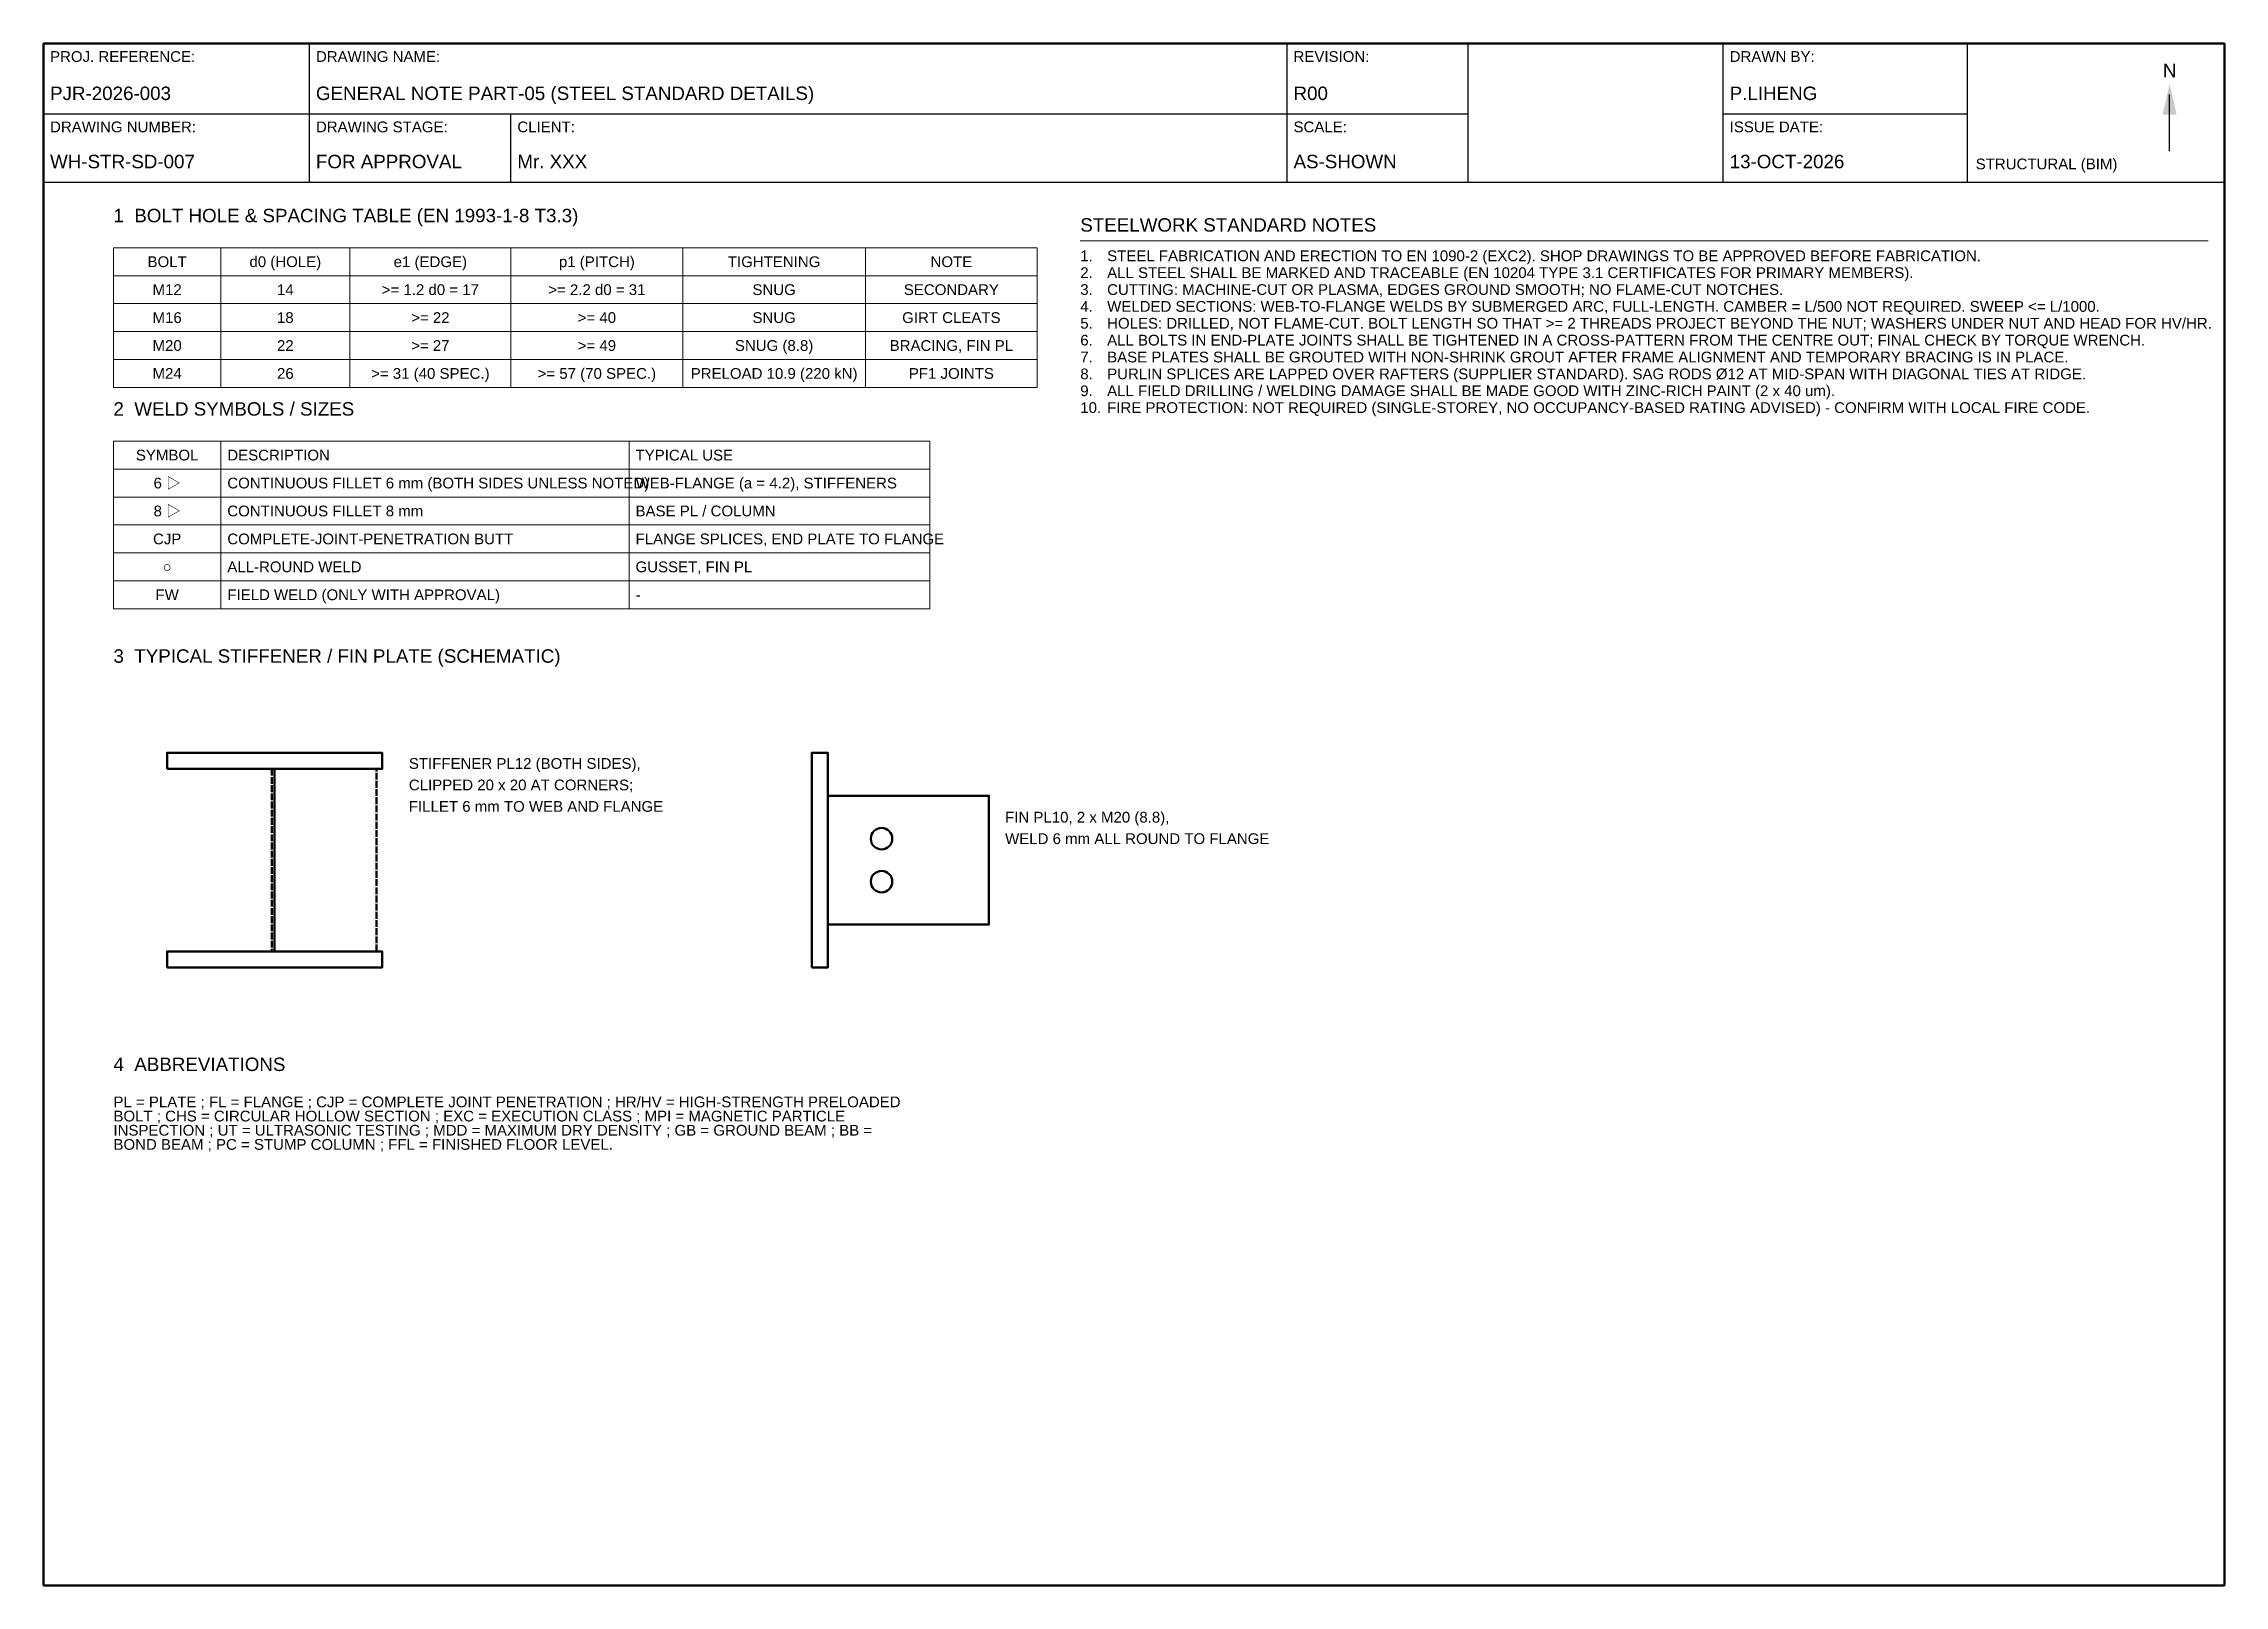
# Model space of a CAD drawing. Header units: millimetres. Extents: x 7 to 413, y 5 to 292.
import ezdxf
from ezdxf.enums import TextEntityAlignment as Align

# ---------------------------------------------------------------- set-up
doc = ezdxf.new("R2010")
doc.units = ezdxf.units.MM
doc.linetypes.add('DASHED', pattern=[1.524, 1.27, -0.254])
for name, color, linetype, lineweight in [('S-ANNO-TABLE', 7, 'Continuous', 18), ('S-ANNO-TEXT', 7, 'Continuous', 18), ('S-STEEL-OUTLINE', 7, 'Continuous', 50), ('S-TBLK-BORDER', 7, 'Continuous', 50), ('S-TBLK-LINE', 7, 'Continuous', 25), ('S-TBLK-TEXT', 7, 'Continuous', 18)]:
    doc.layers.add(name, color=color, linetype=linetype, lineweight=lineweight)
doc.styles.add('TEXT_2.0', font='arial.ttf')
doc.styles.add('TEXT_2.5', font='arial.ttf')

# ---------------------------------------------------------------- blocks, each defined once
blk = doc.blocks.new('STR_TITLEBLOCK_A3')
at = {"layer": 'S-TBLK-BORDER'}
blk.add_lwpolyline([(7, 5), (413, 5), (413, 292), (7, 292)], close=True, dxfattribs=at)
at = {"layer": 'S-TBLK-LINE'}
for p, q in [((56.5, 266.2), (56.5, 292)), ((238.5, 266.2), (238.5, 292)), ((272.2, 266.2), (272.2, 292)), ((319.7, 266.2), (319.7, 292)), ((365.2, 266.2), (365.2, 292)), ((402.8, 272), (402.8, 282.5)), ((7, 278.9), (272.2, 278.9)), ((94, 266.2), (94, 278.9)), ((319.7, 278.9), (365.2, 278.9)), ((7, 266.2), (413, 266.2))]:
    blk.add_line(p, q, dxfattribs=at)
blk.add_solid([(401.5, 278.8), (404.1, 278.8), (402.8, 284.5)], dxfattribs=at)
at = {"layer": 'S-TBLK-TEXT', "color": 8, "style": 'TEXT_2.0'}
for s, p in [('PROJ. REFERENCE:', (8.2, 288.6)), ('DRAWING NAME:', (57.7, 288.6)), ('REVISION:', (239.7, 288.6)), ('DRAWN BY:', (320.9, 288.6)), ('DRAWING NUMBER:', (8.2, 275.5)), ('DRAWING STAGE:', (57.7, 275.5)), ('CLIENT:', (95.2, 275.5)), ('SCALE:', (239.7, 275.5)), ('ISSUE DATE:', (320.9, 275.5))]:
    blk.add_text(s, height=2, dxfattribs=at).set_placement(p)
at = {"layer": 'S-TBLK-TEXT', "style": 'TEXT_2.5'}
blk.add_text('N', height=2.5, dxfattribs=at).set_placement((402.8, 287), align=Align.MIDDLE_CENTER)
at = {"layer": 'S-TBLK-TEXT', "style": 'TEXT_2.0'}
blk.add_text('STRUCTURAL (BIM)', height=2, dxfattribs=at).set_placement((366.7, 268.6))
at = {"layer": 'S-TBLK-TEXT', "style": 'TEXT_2.5'}
for tag, p in [('PROJ_REFERENCE', (8.2, 281.5)), ('DRAWING_NAME', (57.7, 281.5)), ('REVISION', (239.7, 281.5)), ('DRAWN_BY', (320.9, 281.5)), ('DRAWING_NUMBER', (8.2, 268.8)), ('DRAWING_STAGE', (57.7, 268.8)), ('CLIENT', (95.2, 268.8)), ('SCALE', (239.7, 268.8)), ('ISSUE_DATE', (320.9, 268.8))]:
    blk.add_attdef(tag, p, '', height=2.5, dxfattribs=at)

msp = doc.modelspace()

# ---------------------------------------------------------------- linework, layer by layer
at = {"layer": 'S-ANNO-TABLE'}
for points in [[(20, 248.8), (40, 248.8), (40, 254), (20, 254)], [(40, 248.8), (64, 248.8), (64, 254), (40, 254)], [(64, 248.8), (94, 248.8), (94, 254), (64, 254)], [(94, 248.8), (126, 248.8), (126, 254), (94, 254)], [(126, 248.8), (160, 248.8), (160, 254), (126, 254)], [(160, 248.8), (192, 248.8), (192, 254), (160, 254)], [(20, 243.6), (40, 243.6), (40, 248.8), (20, 248.8)], [(40, 243.6), (64, 243.6), (64, 248.8), (40, 248.8)], [(64, 243.6), (94, 243.6), (94, 248.8), (64, 248.8)], [(94, 243.6), (126, 243.6), (126, 248.8), (94, 248.8)], [(126, 243.6), (160, 243.6), (160, 248.8), (126, 248.8)], [(160, 243.6), (192, 243.6), (192, 248.8), (160, 248.8)], [(20, 238.4), (40, 238.4), (40, 243.6), (20, 243.6)], [(40, 238.4), (64, 238.4), (64, 243.6), (40, 243.6)], [(64, 238.4), (94, 238.4), (94, 243.6), (64, 243.6)], [(94, 238.4), (126, 238.4), (126, 243.6), (94, 243.6)], [(126, 238.4), (160, 238.4), (160, 243.6), (126, 243.6)], [(160, 238.4), (192, 238.4), (192, 243.6), (160, 243.6)], [(20, 233.2), (40, 233.2), (40, 238.4), (20, 238.4)], [(40, 233.2), (64, 233.2), (64, 238.4), (40, 238.4)], [(64, 233.2), (94, 233.2), (94, 238.4), (64, 238.4)], [(94, 233.2), (126, 233.2), (126, 238.4), (94, 238.4)], [(126, 233.2), (160, 233.2), (160, 238.4), (126, 238.4)], [(160, 233.2), (192, 233.2), (192, 238.4), (160, 238.4)], [(20, 228), (40, 228), (40, 233.2), (20, 233.2)], [(40, 228), (64, 228), (64, 233.2), (40, 233.2)], [(64, 228), (94, 228), (94, 233.2), (64, 233.2)], [(94, 228), (126, 228), (126, 233.2), (94, 233.2)], [(126, 228), (160, 228), (160, 233.2), (126, 233.2)], [(160, 228), (192, 228), (192, 233.2), (160, 233.2)], [(20, 212.8), (40, 212.8), (40, 218), (20, 218)], [(40, 212.8), (116, 212.8), (116, 218), (40, 218)], [(116, 212.8), (172, 212.8), (172, 218), (116, 218)], [(20, 207.6), (40, 207.6), (40, 212.8), (20, 212.8)], [(40, 207.6), (116, 207.6), (116, 212.8), (40, 212.8)], [(116, 207.6), (172, 207.6), (172, 212.8), (116, 212.8)], [(20, 202.4), (40, 202.4), (40, 207.6), (20, 207.6)], [(40, 202.4), (116, 202.4), (116, 207.6), (40, 207.6)], [(116, 202.4), (172, 202.4), (172, 207.6), (116, 207.6)], [(20, 197.2), (40, 197.2), (40, 202.4), (20, 202.4)], [(40, 197.2), (116, 197.2), (116, 202.4), (40, 202.4)], [(116, 197.2), (172, 197.2), (172, 202.4), (116, 202.4)], [(20, 192), (40, 192), (40, 197.2), (20, 197.2)], [(40, 192), (116, 192), (116, 197.2), (40, 197.2)], [(116, 192), (172, 192), (172, 197.2), (116, 197.2)], [(20, 186.8), (40, 186.8), (40, 192), (20, 192)], [(40, 186.8), (116, 186.8), (116, 192), (40, 192)], [(116, 186.8), (172, 186.8), (172, 192), (116, 192)]]:
    msp.add_lwpolyline(points, close=True, dxfattribs=at)
at = {"layer": 'S-ANNO-TEXT'}
msp.add_line((200, 255.3), (410, 255.3), dxfattribs=at)
at = {"layer": 'S-STEEL-OUTLINE'}
msp.add_line((50, 123), (50, 157), dxfattribs=at)
for points in [[(30, 157), (70, 157), (70, 160), (30, 160)], [(150, 120), (153, 120), (153, 160), (150, 160)], [(153, 128), (183, 128), (183, 152), (153, 152)], [(30, 120), (70, 120), (70, 123), (30, 123)]]:
    msp.add_lwpolyline(points, close=True, dxfattribs=at)
at = {"layer": 'S-STEEL-OUTLINE', "linetype": 'DASHED'}
msp.add_lwpolyline([(49.5, 123), (69, 123), (69, 157), (49.5, 157)], close=True, dxfattribs=at)
at = {"layer": 'S-STEEL-OUTLINE'}
for centre in [(163, 144), (163, 136)]:
    msp.add_circle(centre, 2, dxfattribs=at)

# ---------------------------------------------------------------- block references
at = {"layer": 'S-TBLK-LINE'}
msp.add_blockref('STR_TITLEBLOCK_A3', (0, 0), dxfattribs=at).add_auto_attribs({'PROJ_REFERENCE': 'PJR-2026-003', 'DRAWING_NAME': 'GENERAL NOTE PART-05 (STEEL STANDARD DETAILS)', 'REVISION': 'R00', 'DRAWN_BY': 'P.LIHENG', 'DRAWING_NUMBER': 'WH-STR-SD-007', 'DRAWING_STAGE': 'FOR APPROVAL', 'CLIENT': 'Mr. XXX', 'SCALE': 'AS-SHOWN', 'ISSUE_DATE': '13-OCT-2026'})

# ---------------------------------------------------------------- texts
at = {"layer": 'S-ANNO-TEXT', "style": 'TEXT_2.5'}
for s, p in [('1  BOLT HOLE & SPACING TABLE (EN 1993-1-8 T3.3)', (20, 258)), ('2  WELD SYMBOLS / SIZES', (20, 222)), ('3  TYPICAL STIFFENER / FIN PLATE (SCHEMATIC)', (20, 176)), ('4  ABBREVIATIONS', (20, 100))]:
    msp.add_text(s, height=2.5, dxfattribs=at).set_placement(p, align=Align.BOTTOM_LEFT)
at = {"layer": 'S-ANNO-TEXT'}
for s, height, style, p in [('STEELWORK STANDARD NOTES', 2.5, 'TEXT_2.5', (200, 259.5)), ('1.', 2, 'TEXT_2.0', (200, 253.5)), ('STEEL FABRICATION AND ERECTION TO EN 1090-2 (EXC2). SHOP DRAWINGS TO BE APPROVED BEFORE FABRICATION.', 2, 'TEXT_2.0', (205, 253.5)), ('2.', 2, 'TEXT_2.0', (200, 250.36)), ('ALL STEEL SHALL BE MARKED AND TRACEABLE (EN 10204 TYPE 3.1 CERTIFICATES FOR PRIMARY MEMBERS).', 2, 'TEXT_2.0', (205, 250.36)), ('4.', 2, 'TEXT_2.0', (200, 244.08)), ('3.', 2, 'TEXT_2.0', (200, 247.22)), ('WELDED SECTIONS: WEB-TO-FLANGE WELDS BY SUBMERGED ARC, FULL-LENGTH. CAMBER = L/500 NOT REQUIRED. SWEEP <= L/1000.', 2, 'TEXT_2.0', (205, 244.08)), ('CUTTING: MACHINE-CUT OR PLASMA, EDGES GROUND SMOOTH; NO FLAME-CUT NOTCHES.', 2, 'TEXT_2.0', (205, 247.22)), ('5.', 2, 'TEXT_2.0', (200, 240.94)), ('HOLES: DRILLED, NOT FLAME-CUT. BOLT LENGTH SO THAT >= 2 THREADS PROJECT BEYOND THE NUT; WASHERS UNDER NUT AND HEAD FOR HV/HR.', 2, 'TEXT_2.0', (205, 240.94)), ('6.', 2, 'TEXT_2.0', (200, 237.8)), ('ALL BOLTS IN END-PLATE JOINTS SHALL BE TIGHTENED IN A CROSS-PATTERN FROM THE CENTRE OUT; FINAL CHECK BY TORQUE WRENCH.', 2, 'TEXT_2.0', (205, 237.8)), ('8.', 2, 'TEXT_2.0', (200, 231.52)), ('7.', 2, 'TEXT_2.0', (200, 234.66)), ('BASE PLATES SHALL BE GROUTED WITH NON-SHRINK GROUT AFTER FRAME ALIGNMENT AND TEMPORARY BRACING IS IN PLACE.', 2, 'TEXT_2.0', (205, 234.66)), ('PURLIN SPLICES ARE LAPPED OVER RAFTERS (SUPPLIER STANDARD). SAG RODS Ø12 AT MID-SPAN WITH DIAGONAL TIES AT RIDGE.', 2, 'TEXT_2.0', (205, 231.52)), ('9.', 2, 'TEXT_2.0', (200, 228.38)), ('ALL FIELD DRILLING / WELDING DAMAGE SHALL BE MADE GOOD WITH ZINC-RICH PAINT (2 x 40 um).', 2, 'TEXT_2.0', (205, 228.38)), ('10.', 2, 'TEXT_2.0', (200, 225.24)), ('FIRE PROTECTION: NOT REQUIRED (SINGLE-STOREY, NO OCCUPANCY-BASED RATING ADVISED) - CONFIRM WITH LOCAL FIRE CODE.', 2, 'TEXT_2.0', (205, 225.24)), ('PL = PLATE ; FL = FLANGE ; CJP = COMPLETE JOINT PENETRATION ; HR/HV = HIGH-STRENGTH PRELOADED', 2, 'TEXT_2.0', (20, 96)), ('BOLT ; CHS = CIRCULAR HOLLOW SECTION ; EXC = EXECUTION CLASS ; MPI = MAGNETIC PARTICLE', 2, 'TEXT_2.0', (20, 93.36)), ('INSPECTION ; UT = ULTRASONIC TESTING ; MDD = MAXIMUM DRY DENSITY ; GB = GROUND BEAM ; BB =', 2, 'TEXT_2.0', (20, 90.72)), ('BOND BEAM ; PC = STUMP COLUMN ; FFL = FINISHED FLOOR LEVEL.', 2, 'TEXT_2.0', (20, 88.08))]:
    msp.add_text(s, height=height, dxfattribs=dict(at, style=style)).set_placement(p, align=Align.TOP_LEFT)
at = {"layer": 'S-ANNO-TEXT', "style": 'TEXT_2.0'}
for s, p in [('BOLT', (30, 251.4)), ('d0 (HOLE)', (52, 251.4)), ('e1 (EDGE)', (79, 251.4)), ('p1 (PITCH)', (110, 251.4)), ('TIGHTENING', (143, 251.4)), ('NOTE', (176, 251.4)), ('M12', (30, 246.2)), ('14', (52, 246.2)), ('>= 1.2 d0 = 17', (79, 246.2)), ('>= 2.2 d0 = 31', (110, 246.2)), ('SNUG', (143, 246.2)), ('SECONDARY', (176, 246.2)), ('M16', (30, 241)), ('18', (52, 241)), ('>= 22', (79, 241)), ('>= 40', (110, 241)), ('SNUG', (143, 241)), ('GIRT CLEATS', (176, 241)), ('M20', (30, 235.8)), ('22', (52, 235.8)), ('>= 27', (79, 235.8)), ('>= 49', (110, 235.8)), ('SNUG (8.8)', (143, 235.8)), ('BRACING, FIN PL', (176, 235.8)), ('M24', (30, 230.6)), ('26', (52, 230.6)), ('>= 31 (40 SPEC.)', (79, 230.6)), ('>= 57 (70 SPEC.)', (110, 230.6)), ('PRELOAD 10.9 (220 kN)', (143, 230.6)), ('PF1 JOINTS', (176, 230.6)), ('SYMBOL', (30, 215.4)), ('6 ▷', (30, 210.2)), ('8 ▷', (30, 205)), ('CJP', (30, 199.8)), ('○', (30, 194.6)), ('FW', (30, 189.4))]:
    msp.add_text(s, height=2, dxfattribs=at).set_placement(p, align=Align.MIDDLE_CENTER)
for s, p in [('DESCRIPTION', (41.2, 215.4)), ('TYPICAL USE', (117.2, 215.4)), ('CONTINUOUS FILLET 6 mm (BOTH SIDES UNLESS NOTED)', (41.2, 210.2)), ('WEB-FLANGE (a = 4.2), STIFFENERS', (117.2, 210.2)), ('CONTINUOUS FILLET 8 mm', (41.2, 205)), ('BASE PL / COLUMN', (117.2, 205)), ('COMPLETE-JOINT-PENETRATION BUTT', (41.2, 199.8)), ('FLANGE SPLICES, END PLATE TO FLANGE', (117.2, 199.8)), ('ALL-ROUND WELD', (41.2, 194.6)), ('GUSSET, FIN PL', (117.2, 194.6)), ('FIELD WELD (ONLY WITH APPROVAL)', (41.2, 189.4)), ('-', (117.2, 189.4)), ('STIFFENER PL12 (BOTH SIDES),', (75, 158)), ('CLIPPED 20 x 20 AT CORNERS;', (75, 154)), ('FILLET 6 mm TO WEB AND FLANGE', (75, 150)), ('FIN PL10, 2 x M20 (8.8),', (186, 148)), ('WELD 6 mm ALL ROUND TO FLANGE', (186, 144))]:
    msp.add_text(s, height=2, dxfattribs=at).set_placement(p, align=Align.MIDDLE_LEFT)

doc.saveas('drawing.dxf')
